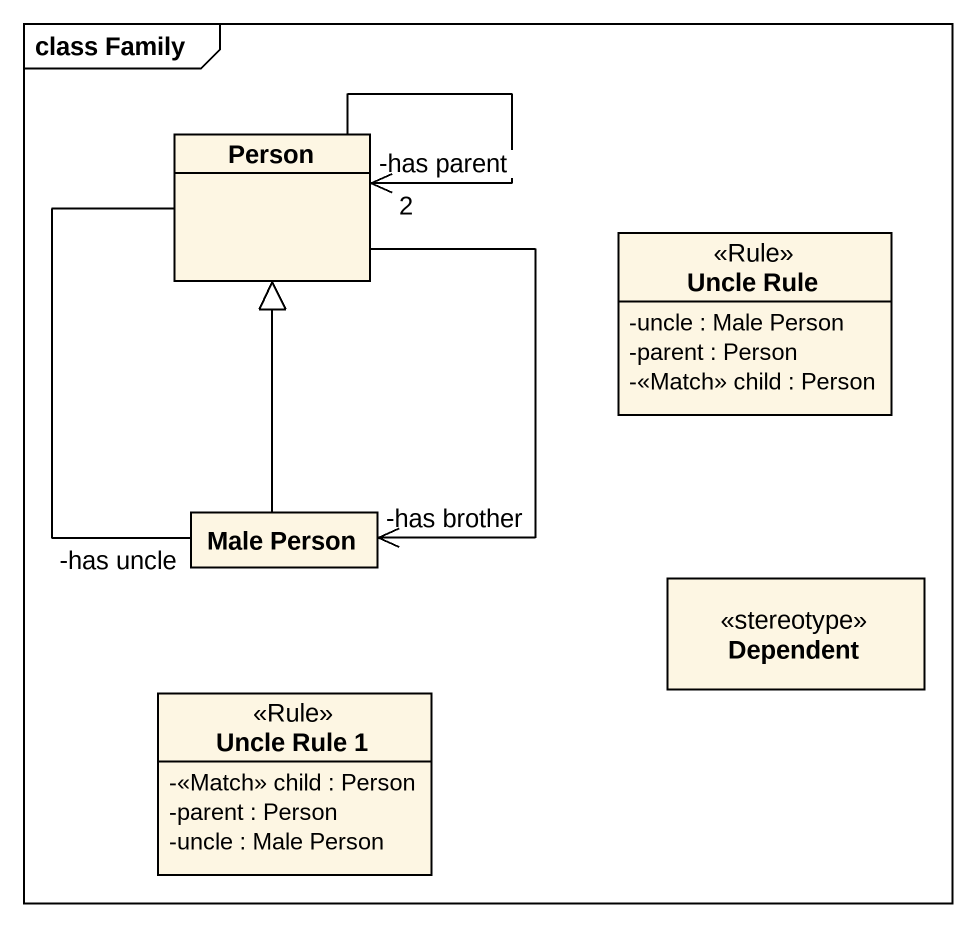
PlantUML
@startuml
mainframe class Family
hide circle
hide empty members
skinparam classAttributeIconSize 0
class "Person" as Person_
class "Uncle Rule" as Uncle_Rule <<Rule>> {
  -uncle : Male Person
  -parent : Person
  -<<Match>> child : Person
}
class "Male Person" as Male_Person
class Dependent <<stereotype>>
class "Uncle Rule 1" as Uncle_Rule_1 <<Rule>> {
  -<<Match>> child : Person
  -parent : Person
  -uncle : Male Person
}
Person_ --> "-has parent\n2" Person_
Person_ -- "-has uncle" Male_Person
Person_ --> "-has brother" Male_Person
Male_Person -up-|> Person_
@enduml
